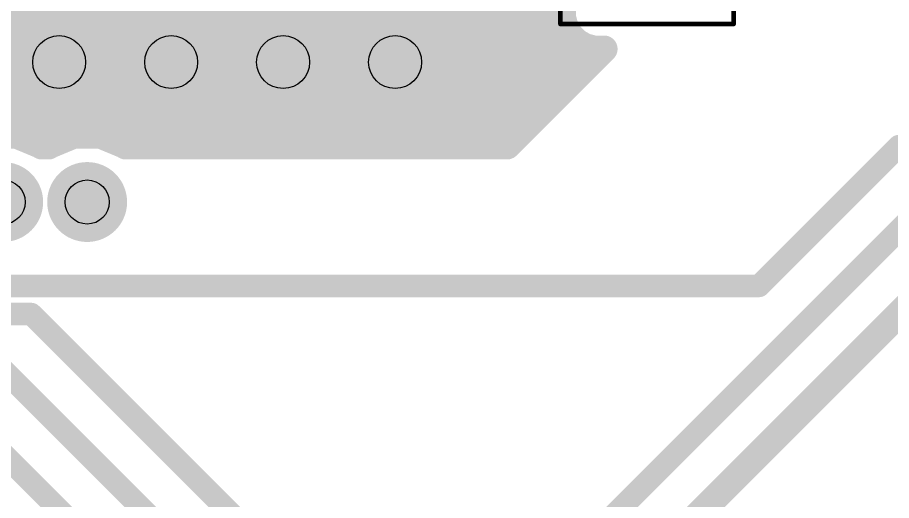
# Model space of a CAD drawing. Extents: x -0.04 to 2.7, y -0.07 to 2.5.
# Drawn here: x 0.5814 to 0.9717, y 0.4167 to 0.6324 of the extents above; entities that cross this region are included whole.
import ezdxf

# ---------------------------------------------------------------- set-up
doc = ezdxf.new("R2010")
doc.units = 0
for name, color, linetype in [('1', 22, 'CONTINUOUS'), ('16', 175, 'CONTINUOUS'), ('18', 82, 'CONTINUOUS'), ('39', 22, 'CONTINUOUS'), ('44', 253, 'CONTINUOUS')]:
    doc.layers.add(name, color=color, linetype=linetype)

# ---------------------------------------------------------------- blocks, each defined once
blk = doc.blocks.new('ROUNDV')
at = {"const_width": 0.5}
blk.add_lwpolyline([(0, -0.25, 1), (0, 0.25, 1), (0, -0.25)], format="xyb", dxfattribs=at)
blk = doc.blocks.new('SQUAREV')
blk.add_solid([(-0.5, -0.5), (0.5, -0.5), (-0.5, 0.5), (0.5, 0.5)])

msp = doc.modelspace()

# ---------------------------------------------------------------- linework, layer by layer
at = {"layer": '1'}
for points, const_width in [([(0.824846, 0.650193), (0.824846, 0.632244)], 0.012), ([(0.250541, 0.636), (0.824846, 0.636)], 0.012), ([(0.824846, 0.632244), (0.825937, 0.628175)], 0.012), ([(0.825937, 0.628175), (0.828043, 0.624526)], 0.012), ([(0.262541, 0.624), (0.828569, 0.624)], 0.012), ([(0.828043, 0.624526), (0.831022, 0.621547)], 0.012), ([(0.831022, 0.621547), (0.834671, 0.619441)], 0.012), ([(0.834671, 0.619441), (0.83874, 0.61835)], 0.012), ([(0.84335, 0.61835), (0.8, 0.575)], 0.012), ([(0.83874, 0.61835), (0.84335, 0.61835)], 0.012), ([(0.274541, 0.612), (0.837, 0.612)], 0.012), ([(0.286541, 0.6), (0.825, 0.6)], 0.012), ([(0.298541, 0.588), (0.813, 0.588)], 0.012), ([(0.580936, 0.579842), (0.569064, 0.579842)], 0.012), ([(0.591904, 0.575299), (0.580936, 0.579842)], 0.012), ([(0.606564, 0.579842), (0.595595, 0.575299)], 0.012), ([(0.618436, 0.579842), (0.606564, 0.579842)], 0.012), ([(0.629404, 0.575299), (0.618436, 0.579842)], 0.012), ([(0.590213, 0.576), (0.597287, 0.576)], 0.012), ([(0.627713, 0.576), (0.801, 0.576)], 0.012), ([(0.592204, 0.575), (0.591904, 0.575299)], 0.012), ([(0.595296, 0.575), (0.592204, 0.575)], 0.012), ([(0.595595, 0.575299), (0.595296, 0.575)], 0.012), ([(0.629704, 0.575), (0.629404, 0.575299)], 0.012), ([(0.8, 0.575), (0.629704, 0.575)], 0.012), ([(0.5875, 0.5), (0.3625, 0.5)], 0.01), ([(0.9125, 0.175), (0.5875, 0.5)], 0.01), ([(0.575, 0.475), (0.9, 0.15)], 0.01), ([(0.8875, 0.125), (0.5625, 0.45)], 0.01)]:
    msp.add_lwpolyline(points, dxfattribs=dict(at, const_width=const_width))
for points, const_width in [([(0.824846, 0.633, 1), (0.824846, 0.639)], 0.006), ([(0.827744, 0.63302, 1), (0.821949, 0.631467)], 0.006), ([(0.821846, 0.632244, 1), (0.827846, 0.632244)], 0.006), ([(0.828535, 0.629675, 1), (0.823339, 0.626675)], 0.006), ([(0.823039, 0.627398, 1), (0.828835, 0.628951)], 0.006), ([(0.830165, 0.626647, 1), (0.825922, 0.622405)], 0.006), ([(0.825445, 0.623026, 1), (0.830641, 0.626026)], 0.006), ([(0.828569, 0.621, 1), (0.828569, 0.627)], 0.006), ([(0.832522, 0.624145, 1), (0.829522, 0.618949)], 0.006), ([(0.828901, 0.619426, 1), (0.833143, 0.623669)], 0.006), ([(0.835447, 0.622338, 1), (0.833894, 0.616543)], 0.006), ([(0.833171, 0.616843, 1), (0.836171, 0.622039)], 0.006), ([(0.83874, 0.62135, 1), (0.83874, 0.61535)], 0.006), ([(0.837963, 0.615453, 1), (0.839516, 0.621248)], 0.006), ([(0.845472, 0.616229, 1), (0.841229, 0.620472)], 0.006), ([(0.84335, 0.61535, 1), (0.84335, 0.62135)], 0.006), ([(0.837, 0.609, 1), (0.837, 0.615)], 0.006), ([(0.825, 0.597, 1), (0.825, 0.603)], 0.006), ([(0.813, 0.585, 1), (0.813, 0.591)], 0.006), ([(0.582084, 0.582614, 1), (0.579788, 0.577071)], 0.006), ([(0.580936, 0.576842, 1), (0.580936, 0.582842)], 0.006), ([(0.606564, 0.582842, 1), (0.606564, 0.576842)], 0.006), ([(0.607712, 0.577071, 1), (0.605416, 0.582614)], 0.006), ([(0.619584, 0.582614, 1), (0.617288, 0.577071)], 0.006), ([(0.618436, 0.576842, 1), (0.618436, 0.582842)], 0.006), ([(0.590213, 0.579, 1), (0.590213, 0.573)], 0.006), ([(0.597287, 0.573, 1), (0.597287, 0.579)], 0.006), ([(0.627713, 0.579, 1), (0.627713, 0.573)], 0.006), ([(0.801, 0.573, 1), (0.801, 0.579)], 0.006), ([(0.594026, 0.577421, 1), (0.589783, 0.573178)], 0.006), ([(0.592204, 0.578, 1), (0.592204, 0.572)], 0.006), ([(0.590082, 0.572879, 1), (0.594325, 0.577121)], 0.006), ([(0.590756, 0.572528, 1), (0.593052, 0.578071)], 0.006), ([(0.593175, 0.577121, 1), (0.597418, 0.572879)], 0.006), ([(0.594447, 0.578071, 1), (0.596744, 0.572528)], 0.006), ([(0.597717, 0.573178, 1), (0.593474, 0.577421)], 0.006), ([(0.595296, 0.572, 1), (0.595296, 0.578)], 0.006), ([(0.631526, 0.577421, 1), (0.627283, 0.573178)], 0.006), ([(0.629704, 0.578, 1), (0.629704, 0.572)], 0.006), ([(0.627582, 0.572879, 1), (0.631825, 0.577121)], 0.006), ([(0.628256, 0.572528, 1), (0.630552, 0.578071)], 0.006), ([(0.797879, 0.577121, 1), (0.802121, 0.572879)], 0.006), ([(0.8, 0.572, 1), (0.8, 0.578)], 0.006), ([(0.589268, 0.501768, 1), (0.585732, 0.498232)], 0.005), ([(0.5875, 0.4975, 1), (0.5875, 0.5025)], 0.005)]:
    msp.add_lwpolyline(points, format="xyb", dxfattribs=dict(at, const_width=const_width))
at = {"layer": '16'}
for points, const_width in [([(0.9125, 0.5125), (0.975, 0.575)], 0.01), ([(0.975, 0.575), (1.25, 0.575)], 0.01), ([(0.9875, 0.55), (0.6125, 0.175)], 0.01), ([(0.8125, 0.3375), (1, 0.525)], 0.012), ([(0.9125, 0.5125), (0.4625, 0.5125)], 0.01)]:
    msp.add_lwpolyline(points, dxfattribs=dict(at, const_width=const_width))
at = {"layer": '16', "const_width": 0.005}
for points in [[(0.975, 0.5775, 1), (0.975, 0.5725)], [(0.976768, 0.573232, 1), (0.973232, 0.576768)], [(0.910732, 0.514268, 1), (0.914268, 0.510732)], [(0.9125, 0.51, 1), (0.9125, 0.515)]]:
    msp.add_lwpolyline(points, format="xyb", dxfattribs=at)
at = {"layer": '39', "const_width": 0.002}
for points in [[(0.823799, 0.629508), (0.823799, 0.745492)], [(0.901201, 0.745492), (0.901201, 0.629508)], [(0.901201, 0.629508), (0.823799, 0.629508)]]:
    msp.add_lwpolyline(points, dxfattribs=at)
at = {"layer": '39', "const_width": 0.001}
for points in [[(0.823799, 0.630008, 1), (0.823799, 0.629008)], [(0.823299, 0.629508, 1), (0.824299, 0.629508)], [(0.900701, 0.629508, 1), (0.901701, 0.629508)], [(0.901201, 0.629008, 1), (0.901201, 0.630008)]]:
    msp.add_lwpolyline(points, format="xyb", dxfattribs=at)
at = {"layer": '44'}
for centre, radius in [((0.6, 0.6125), 0.011811), ((0.65, 0.6125), 0.011811), ((0.7, 0.6125), 0.011811), ((0.75, 0.6125), 0.011811), ((0.575, 0.55), 0.009843), ((0.6125, 0.55), 0.009843)]:
    msp.add_circle(centre, radius, dxfattribs=at)

# ---------------------------------------------------------------- block references
at = {"layer": '18'}
for name, p, xscale, yscale in [('SQUAREV', (0.6, 0.6125), 0.039622, 0.039622), ('SQUAREV', (0.6, 0.6125), 0.039622, 0.039622), ('SQUAREV', (0.65, 0.6125), 0.039622, 0.039622), ('SQUAREV', (0.65, 0.6125), 0.039622, 0.039622), ('SQUAREV', (0.7, 0.6125), 0.039622, 0.039622), ('SQUAREV', (0.7, 0.6125), 0.039622, 0.039622), ('SQUAREV', (0.75, 0.6125), 0.039622, 0.039622), ('SQUAREV', (0.75, 0.6125), 0.039622, 0.039622), ('ROUNDV', (0.575, 0.55), 0.035685, 0.035685), ('ROUNDV', (0.575, 0.55), 0.035685, 0.035685), ('ROUNDV', (0.6125, 0.55), 0.035685, 0.035685), ('ROUNDV', (0.6125, 0.55), 0.035685, 0.035685)]:
    msp.add_blockref(name, p, dxfattribs=dict(at, xscale=xscale, yscale=yscale))

doc.saveas('drawing.dxf')
